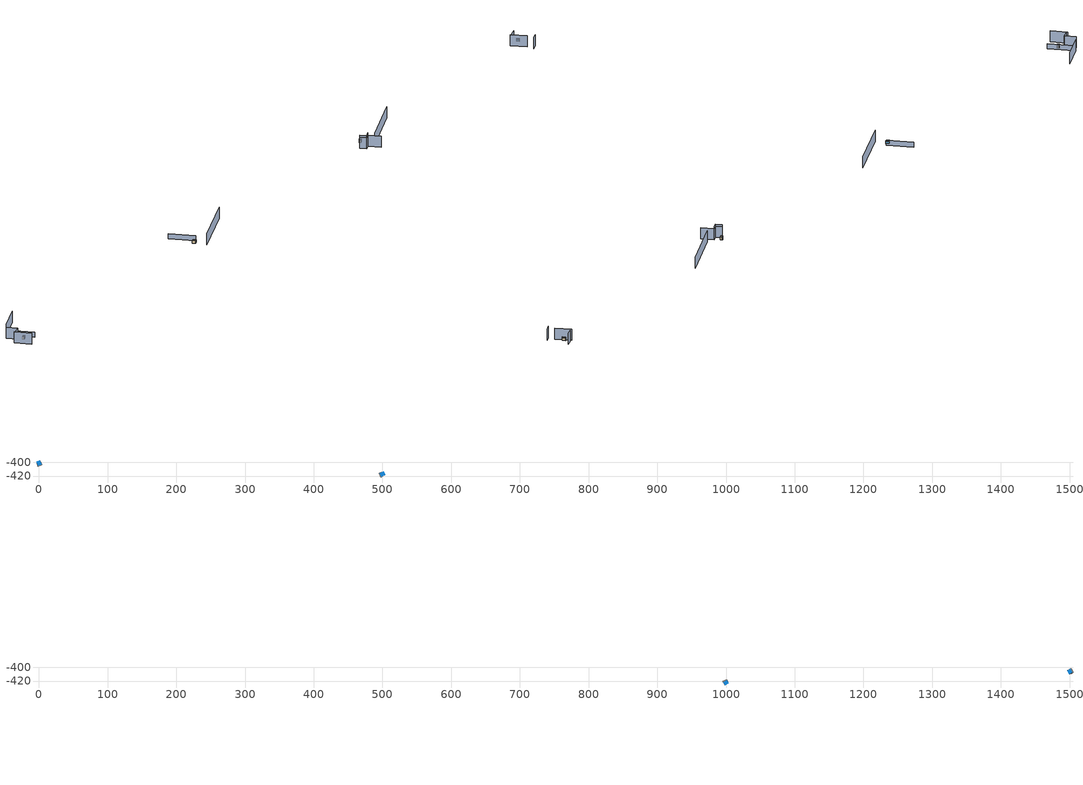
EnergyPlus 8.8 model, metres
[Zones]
0Perim
 floor adiabatic (115mmSandLimeBrick): 2.8,-399.8 4.16,-402.96 -1.35,-405.33 -2.72,-402.17 z0
 wall outside (U0-5): 2.8,-399.8 -2.72,-402.17 z0:4.64
 wall to 0Core (115mmSandLimeBrick): -1.35,-405.33 4.16,-402.96 z0:4.64
 wall adiabatic (115mmSandLimeBrick): -2.72,-402.17 -1.35,-405.33 / 4.16,-402.96 2.8,-399.8 z0:4.64
 window (Single): 2.7,-399.83 -2.62,-402.13 z0.85:3.73
 ceiling adiabatic (115mmSandLimeBrick): 2.8,-399.8 -2.72,-402.17 -2.03,-403.75 3.48,-401.38 z4.64
 roof outside (U0-4): 3.48,-401.38 -2.03,-403.75 -1.35,-405.33 4.16,-402.96 z4.64
0Core
 floor adiabatic (115mmSandLimeBrick): 4.16,-402.96 4.33,-403.36 -1.18,-405.73 -1.35,-405.33 z0
 wall adiabatic (115mmSandLimeBrick): -1.35,-405.33 -1.18,-405.73 4.33,-403.36 4.16,-402.96 z0:4.64
 ceiling adiabatic (115mmSandLimeBrick): 4.16,-402.96 -1.35,-405.33 -1.27,-405.53 4.24,-403.16 z4.64
 roof outside (U0-4): 4.24,-403.16 -1.27,-405.53 -1.18,-405.73 4.33,-403.36 z4.64
1Perim
 floor adiabatic (115mmSandLimeBrick): 501.09,-419.88 497.93,-421.25 495.56,-415.74 498.72,-414.37 z0
 wall outside (U0-5): 501.09,-419.88 498.72,-414.37 z0:4.64
 wall to 1Core (115mmSandLimeBrick): 495.56,-415.74 497.93,-421.25 z0:4.64
 wall adiabatic (115mmSandLimeBrick): 498.72,-414.37 495.56,-415.74 / 497.93,-421.25 501.09,-419.88 z0:4.64
 window (Single): 501.05,-419.79 498.76,-414.46 z0.85:3.73
 ceiling adiabatic (115mmSandLimeBrick): 501.09,-419.88 498.72,-414.37 497.14,-415.05 499.51,-420.57 z4.64
 roof outside (U0-4): 499.51,-420.57 497.14,-415.05 495.56,-415.74 497.93,-421.25 z4.64
1Core
 floor adiabatic (115mmSandLimeBrick): 497.93,-421.25 497.53,-421.42 495.16,-415.91 495.56,-415.74 z0
 wall adiabatic (115mmSandLimeBrick): 495.56,-415.74 495.16,-415.91 497.53,-421.42 497.93,-421.25 z0:4.64
 ceiling adiabatic (115mmSandLimeBrick): 497.93,-421.25 495.56,-415.74 495.36,-415.82 497.73,-421.33 z4.64
 roof outside (U0-4): 497.73,-421.33 495.36,-415.82 495.16,-415.91 497.53,-421.42 z4.64
2Perim
 floor adiabatic (115mmSandLimeBrick): 997.3,-424.05 995.69,-421 1000.99,-418.19 1002.6,-421.24 z4.64
 wall outside (U0-5): 997.3,-424.05 1002.6,-421.24 z4.64:9.28
 wall to 2Core (115mmSandLimeBrick): 1000.99,-418.19 995.69,-421 z4.64:9.28
 wall adiabatic (115mmSandLimeBrick): 1002.6,-421.24 1000.99,-418.19 / 995.69,-421 997.3,-424.05 z4.64:9.28
 window (Single): 997.39,-424 1002.51,-421.28 z5.49:8.37
 ceiling adiabatic (115mmSandLimeBrick): 997.3,-424.05 1002.6,-421.24 1001.8,-419.71 996.5,-422.53 z9.28
 roof outside (U0-4): 996.5,-422.53 1001.8,-419.71 1000.99,-418.19 995.69,-421 z9.28
2Core
 floor adiabatic (115mmSandLimeBrick): 995.69,-421 995.48,-420.62 1000.78,-417.81 1000.99,-418.19 z4.64
 wall adiabatic (115mmSandLimeBrick): 1000.99,-418.19 1000.78,-417.81 995.48,-420.62 995.69,-421 z4.64:9.28
 ceiling adiabatic (115mmSandLimeBrick): 995.69,-421 1000.99,-418.19 1000.89,-418 995.59,-420.81 z9.28
 roof outside (U0-4): 995.59,-420.81 1000.89,-418 1000.78,-417.81 995.48,-420.62 z9.28
3Perim
 floor adiabatic (115mmSandLimeBrick): 1498.68,-403.72 1501.73,-402.1 1504.54,-407.4 1501.49,-409.02 z4.64
 wall outside (U0-5): 1498.68,-403.72 1501.49,-409.02 z4.64:9.28
 wall to 3Core (115mmSandLimeBrick): 1504.54,-407.4 1501.73,-402.1 z4.64:9.28
 wall adiabatic (115mmSandLimeBrick): 1501.49,-409.02 1504.54,-407.4 / 1501.73,-402.1 1498.68,-403.72 z4.64:9.28
 window (Single): 1498.73,-403.8 1501.45,-408.93 z5.49:8.37
 ceiling adiabatic (115mmSandLimeBrick): 1498.68,-403.72 1501.49,-409.02 1503.02,-408.21 1500.21,-402.91 z9.28
 roof outside (U0-4): 1500.21,-402.91 1503.02,-408.21 1504.54,-407.4 1501.73,-402.1 z9.28
3Core
 floor adiabatic (115mmSandLimeBrick): 1501.73,-402.1 1502.11,-401.9 1504.92,-407.2 1504.54,-407.4 z4.64
 wall adiabatic (115mmSandLimeBrick): 1504.54,-407.4 1504.92,-407.2 1502.11,-401.9 1501.73,-402.1 z4.64:9.28
 ceiling adiabatic (115mmSandLimeBrick): 1501.73,-402.1 1504.54,-407.4 1504.73,-407.3 1501.92,-402 z9.28
 roof outside (U0-4): 1501.92,-402 1504.73,-407.3 1504.92,-407.2 1502.11,-401.9 z9.28
shading: -3.05,-371.42 15.9,-415.46 / 487.21,-371.42 506.16,-415.46 z0:9.28; -4.68,-370.14 46.96,-347.92 / -18.7,-399.67 -6.58,-395.85 / -6.58,-395.85 -14.42,-376.49 / -10.84,-426.85 -22.6,-399.52 / 606.97,-395.48 503.8,-439.88 / 1010.26,-456.64 1000.83,-435.05 / 1000.83,-435.05 990.46,-439.92 / 990.46,-439.92 985.62,-428.68 / 1117.42,-395.48 1014.25,-439.88 / 1491.35,-399.67 1503.48,-395.85 / 1499.21,-426.85 1487.45,-399.52 / 1510.17,-435.05 1499.79,-439.92 z0:20.57; 1000.83,-435.05 990.46,-439.92 / 990.46,-439.92 985.62,-428.68 z20.57:24.57
[Site:GroundTemperature:BuildingSurface]
14, 14, 14, 14, 14, 14, 14, 14, 14, 14, 14, 14
[Site:GroundReflectance]
0.2, 0.2, 0.2, 0.2, 0.2, 0.2, 0.2, 0.2, 0.2, 0.2, 0.2, 0.2
[Site:GroundReflectance:SnowModifier]
1, 1
[Building]
Building: North Axis {deg}=0; Terrain=Suburbs; Loads Convergence Tolerance Value=.04; Temperature Convergence Tolerance Value {deltaC}=.4; Solar Distribution=MinimalShadowing; Maximum Number of Warmup Days=25
[Construction]
115mmSandLimeBrick: Plaster_0.005_115mmSandLimeBrick, Sand-Lime Brick_0.08_115mmSandLimeBrick, Plaster_0.08_115mmSandLimeBrick
U0-5: XPS Board_0.01_U0-5, General Concrete_0.2_U0-5
U0-4: XPS Board_0.06_U0-4, General Concrete_0.2_U0-4
Single: Generic Clear Glass 6mm_0.006_Single
[Material] Roughness=Rough; Thermal Absorptance=0.9
Name | Thickness {m} | Conductivity {W/m-K} | Density {kg/m3} | Specific Heat {J/kg-K} | Solar Absorptance | Visible Absorptance
Plaster_0.005_115mmSandLimeBrick | 0.005 | 1 | 2000 | 1130 | 0.6 | 0.6
Sand-Lime Brick_0.08_115mmSandLimeBrick | 0.08 | 0.56 | 1200 | 1000 | 0.6 | 0.6
Plaster_0.08_115mmSandLimeBrick | 0.08 | 1 | 2000 | 1130 | 0.6 | 0.6
XPS Board_0.01_U0-5 | 0.01 | 0.034 | 35 | 1400 | 0.6 | 0.6
General Concrete_0.2_U0-5; General Concrete_0.2_U0-4 | 0.2 | 2 | 2400 | 950 | 0.7 | 0.7
XPS Board_0.06_U0-4 | 0.06 | 0.034 | 35 | 1400 | 0.6 | 0.6
[WindowMaterial:Glazing]
Generic Clear Glass 6mm_0.006_Single: Optical Data Type=SpectralAverage; Window Glass Spectral Data Set=SpectralAverage; Thickness {m}=0.006; Solar Transmittance at Normal Incidence=0.68; Front Side Solar Reflectance at Normal Incidence=0.09; Back Side Solar Reflectance at Normal Incidence=0.1; Visible Transmittance at Normal Incidence=0.81; Front Side Visible Reflectance at Normal Incidence=0.11; Back Side Visible Reflectance at Normal Incidence=0.12; Infrared Transmittance at Normal Incidence=0; Front Side Infrared Hemispherical Emissivity=0.2; Back Side Infrared Hemispherical Emissivity=0.2; Conductivity {W/m-K}=0.9; Dirt Correction Factor for Solar and Visible Transmittance=1
[EnergyManagementSystem:Sensor]
Name | Output:Variable or Output:Meter Index Key | Output:Variable or Output:Meter
OutdoorTemp | Environment | Site Outdoor Air Drybulb Temperature
OutdoorRelHumid | Environment | Site Outdoor Air Relative Humidity
USRNATVENT_0Perim; USRNATVENT_1Perim; USRNATVENT_2Perim; USRNATVENT_3Perim | AllOff | Schedule Value
[Zone] Type=1; Multiplier=1; Zone Inside Convection Algorithm=TARP; Zone Outside Convection Algorithm=DOE-2
Name | Volume {m3} | Floor Area {m2}
0Perim; 1Perim; 2Perim; 3Perim | 95.9776 | 20.6859
0Core; 1Core; 2Core; 3Core | 12.0291 | 2.59263
[People] Number of People Schedule=AllOn; Number of People Calculation Method=People/Area; People per Zone Floor Area {person/m2}=0.5; Fraction Radiant=0.3; Sensible Heat Fraction=AUTOCALCULATE; Carbon Dioxide Generation Rate {m3/s-W}=3.82e-08; Enable ASHRAE 55 Comfort Warnings=No; Mean Radiant Temperature Calculation Type=ZoneAveraged; Clothing Insulation Calculation Method=DynamicClothingModelASHRAE55; Thermal Comfort Model 1 Type=AdaptiveASH55
Name | Zone or ZoneList | Activity Level Schedule | Work Efficiency Schedule | Air Velocity Schedule
People 0Perim | 0Perim | 0PerimPeopleActivity | 0PerimWorkEfficiency | 0PerimAirVelocity
People 0Core | 0Core | 0CorePeopleActivity | 0CoreWorkEfficiency | 0CoreAirVelocity
People 1Perim | 1Perim | 1PerimPeopleActivity | 1PerimWorkEfficiency | 1PerimAirVelocity
People 1Core | 1Core | 1CorePeopleActivity | 1CoreWorkEfficiency | 1CoreAirVelocity
People 2Perim | 2Perim | 2PerimPeopleActivity | 2PerimWorkEfficiency | 2PerimAirVelocity
People 2Core | 2Core | 2CorePeopleActivity | 2CoreWorkEfficiency | 2CoreAirVelocity
People 3Perim | 3Perim | 3PerimPeopleActivity | 3PerimWorkEfficiency | 3PerimAirVelocity
People 3Core | 3Core | 3CorePeopleActivity | 3CoreWorkEfficiency | 3CoreAirVelocity
[ElectricEquipment] Schedule=AllOn; Design Level Calculation Method=Watts/Area; Watts per Zone Floor Area {W/m2}=35; Fraction Latent=0; Fraction Radiant=.2; Fraction Lost=0
Name | Zone or ZoneList
0Perim Equipment 1 | 0Perim
0Core Equipment 1 | 0Core
1Perim Equipment 1 | 1Perim
1Core Equipment 1 | 1Core
2Perim Equipment 1 | 2Perim
2Core Equipment 1 | 2Core
3Perim Equipment 1 | 3Perim
3Core Equipment 1 | 3Core
[Lights] Schedule=AllOn; Design Level Calculation Method=Watts/Area; Watts per Zone Floor Area {W/m2}=15; Return Air Fraction=0; Fraction Radiant=.42; Fraction Visible=.18; Fraction Replaceable=1
Name | Zone or ZoneList
0Perim General lighting | 0Perim
0Core General lighting | 0Core
1Perim General lighting | 1Perim
1Core General lighting | 1Core
2Perim General lighting | 2Perim
2Core General lighting | 2Core
3Perim General lighting | 3Perim
3Core General lighting | 3Core
[ZoneControl:Thermostat]
Name | Zone or ZoneList | Control Type Schedule | Control 1
0Perim Thermostat | 0Perim | 0PerimZoneControlTypeSched | Dual Setpoint - Zone 0Perim
0Core Thermostat | 0Core | 0CoreZoneControlTypeSched | Dual Setpoint - Zone 0Core
1Perim Thermostat | 1Perim | 1PerimZoneControlTypeSched | Dual Setpoint - Zone 1Perim
1Core Thermostat | 1Core | 1CoreZoneControlTypeSched | Dual Setpoint - Zone 1Core
2Perim Thermostat | 2Perim | 2PerimZoneControlTypeSched | Dual Setpoint - Zone 2Perim
2Core Thermostat | 2Core | 2CoreZoneControlTypeSched | Dual Setpoint - Zone 2Core
3Perim Thermostat | 3Perim | 3PerimZoneControlTypeSched | Dual Setpoint - Zone 3Perim
3Core Thermostat | 3Core | 3CoreZoneControlTypeSched | Dual Setpoint - Zone 3Core
[ThermostatSetpoint:DualSetpoint]
Name | Heating Setpoint Temperature Schedule | Cooling Setpoint Temperature Schedule
Dual Setpoint - Zone 0Perim | 0PerimHeating_SP_Sch | 0PerimCooling_SP_Sch
Dual Setpoint - Zone 0Core | 0CoreHeating_SP_Sch | 0CoreCooling_SP_Sch
Dual Setpoint - Zone 1Perim | 1PerimHeating_SP_Sch | 1PerimCooling_SP_Sch
Dual Setpoint - Zone 1Core | 1CoreHeating_SP_Sch | 1CoreCooling_SP_Sch
Dual Setpoint - Zone 2Perim | 2PerimHeating_SP_Sch | 2PerimCooling_SP_Sch
Dual Setpoint - Zone 2Core | 2CoreHeating_SP_Sch | 2CoreCooling_SP_Sch
Dual Setpoint - Zone 3Perim | 3PerimHeating_SP_Sch | 3PerimCooling_SP_Sch
Dual Setpoint - Zone 3Core | 3CoreHeating_SP_Sch | 3CoreCooling_SP_Sch
[Zone equipment]
0Perim: 0Perim Ideal Loads Air
0Core: 0Core Ideal Loads Air
1Perim: 1Perim Ideal Loads Air
1Core: 1Core Ideal Loads Air
2Perim: 2Perim Ideal Loads Air
2Core: 2Core Ideal Loads Air
3Perim: 3Perim Ideal Loads Air
3Core: 3Core Ideal Loads Air
[ZoneHVAC:IdealLoadsAirSystem] Maximum Heating Supply Air Temperature {C}=30; Minimum Cooling Supply Air Temperature {C}=18; Maximum Heating Supply Air Humidity Ratio {kgWater/kgDryAir}=0.01; Minimum Cooling Supply Air Humidity Ratio {kgWater/kgDryAir}=0.008; Heating Limit=NoLimit; Maximum Heating Air Flow Rate {m3/s}=100; Cooling Limit=NoLimit; Maximum Cooling Air Flow Rate {m3/s}=100; Heating Availability Schedule=AllOn; Cooling Availability Schedule=AllOn; Dehumidification Control Type=None; Humidification Control Type=None; Demand Controlled Ventilation Type=OccupancySchedule; Outdoor Air Economizer Type=NoEconomizer; Heat Recovery Type=None; Sensible Heat Recovery Effectiveness=0.7; Latent Heat Recovery Effectiveness=0.65
Name | Design Specification Outdoor Air Object
0Perim Ideal Loads Air | 0PerimMinFreshAir
0Core Ideal Loads Air | 0CoreMinFreshAir
1Perim Ideal Loads Air | 1PerimMinFreshAir
1Core Ideal Loads Air | 1CoreMinFreshAir
2Perim Ideal Loads Air | 2PerimMinFreshAir
2Core Ideal Loads Air | 2CoreMinFreshAir
3Perim Ideal Loads Air | 3PerimMinFreshAir
3Core Ideal Loads Air | 3CoreMinFreshAir
[DesignSpecification:OutdoorAir] Outdoor Air Method=Sum; Outdoor Air Flow per Person {m3/s-person}=0.002; Outdoor Air Flow per Zone Floor Area {m3/s-m2}=0.002; Outdoor Air Schedule=AllOn
0PerimMinFreshAir; 0CoreMinFreshAir; 1PerimMinFreshAir; 1CoreMinFreshAir; 2PerimMinFreshAir; 2CoreMinFreshAir; 3PerimMinFreshAir; 3CoreMinFreshAir
[ZoneVentilation:DesignFlowRate] Schedule=AllOn; Design Flow Rate Calculation Method=AirChanges/Hour; Air Changes per Hour {1/hr}=0; Ventilation Type=NATURAL; Fan Pressure Rise {Pa}=0; Fan Total Efficiency=1; Constant Term Coefficient=1; Temperature Term Coefficient=0; Velocity Term Coefficient=0; Velocity Squared Term Coefficient=0; Minimum Indoor Temperature {C}=18; Delta Temperature {deltaC}=1; Maximum Wind Speed {m/s}=40
Name | Zone or ZoneList
0Perim ScheduledVent | 0Perim
1Perim ScheduledVent | 1Perim
2Perim ScheduledVent | 2Perim
3Perim ScheduledVent | 3Perim
[EnergyManagementSystem:Actuator] Actuated Component Type=Schedule:Constant; Actuated Component Control Type=Schedule Value
Name | Actuated Component Unique
NATVENT_AVAIL_SCHED_ACTUATOR_0Perim | NATVENT_AVAIL_SCHED_0Perim
NATVENT_AVAIL_SCHED_ACTUATOR_1Perim | NATVENT_AVAIL_SCHED_1Perim
NATVENT_AVAIL_SCHED_ACTUATOR_2Perim | NATVENT_AVAIL_SCHED_2Perim
NATVENT_AVAIL_SCHED_ACTUATOR_3Perim | NATVENT_AVAIL_SCHED_3Perim
[EnergyManagementSystem:ProgramCallingManager]
My 0Perim_Setpoint_Schedule_Calculator_Example: BeginTimestepBeforePredictor; 0Perim_ErlEnforceBinary
My 1Perim_Setpoint_Schedule_Calculator_Example: BeginTimestepBeforePredictor; 1Perim_ErlEnforceBinary
My 2Perim_Setpoint_Schedule_Calculator_Example: BeginTimestepBeforePredictor; 2Perim_ErlEnforceBinary
My 3Perim_Setpoint_Schedule_Calculator_Example: BeginTimestepBeforePredictor; 3Perim_ErlEnforceBinary
[EnergyManagementSystem:Program]
0Perim_ErlEnforceBinary: IF (USRNATVENT_0Perim > 0); Set NATVENT_AVAIL_SCHED_ACTUATOR_0Perim = 1; ELSE; Set NATVENT_AVAIL_SCHED_ACTUATOR_0Perim = 0; ENDIF
1Perim_ErlEnforceBinary: IF (USRNATVENT_1Perim > 0); Set NATVENT_AVAIL_SCHED_ACTUATOR_1Perim = 1; ELSE; Set NATVENT_AVAIL_SCHED_ACTUATOR_1Perim = 0; ENDIF
2Perim_ErlEnforceBinary: IF (USRNATVENT_2Perim > 0); Set NATVENT_AVAIL_SCHED_ACTUATOR_2Perim = 1; ELSE; Set NATVENT_AVAIL_SCHED_ACTUATOR_2Perim = 0; ENDIF
3Perim_ErlEnforceBinary: IF (USRNATVENT_3Perim > 0); Set NATVENT_AVAIL_SCHED_ACTUATOR_3Perim = 1; ELSE; Set NATVENT_AVAIL_SCHED_ACTUATOR_3Perim = 0; ENDIF
[ZoneVentilation:WindandStackOpenArea] Opening Effectiveness=0; Effective Angle {deg}=0; Height Difference {m}=0.719961; Discharge Coefficient for Opening=0.6; Minimum Indoor Temperature {C}=24; Maximum Indoor Temperature {C}=100; Delta Temperature {deltaC}=1; Minimum Outdoor Temperature {C}=22; Maximum Outdoor Temperature {C}=26; Maximum Wind Speed {m/s}=40
Name | Zone | Opening Area {m2} | Opening Area Fraction Schedule
0PerimNatVent_Buoy | 0Perim | 13.36248 | NATVENT_AVAIL_SCHED_0Perim
1PerimNatVent_Buoy | 1Perim | 13.36248 | NATVENT_AVAIL_SCHED_1Perim
2PerimNatVent_Buoy | 2Perim | 13.3625 | NATVENT_AVAIL_SCHED_2Perim
3PerimNatVent_Buoy | 3Perim | 13.3625 | NATVENT_AVAIL_SCHED_3Perim
[ZoneInfiltration:DesignFlowRate] Schedule=On; Design Flow Rate Calculation Method=AirChanges/Hour; Air Changes per Hour {1/hr}=2; Constant Term Coefficient=1; Temperature Term Coefficient=0; Velocity Term Coefficient=0; Velocity Squared Term Coefficient=0
Name | Zone or ZoneList
0PerimInfiltration | 0Perim
1PerimInfiltration | 1Perim
2PerimInfiltration | 2Perim
3PerimInfiltration | 3Perim
[WaterUse:Equipment]
Name | Peak Flow Rate {m3/s} | Flow Rate Fraction Schedule | Target Temperature Schedule | Hot Water Supply Temperature Schedule | Cold Water Supply Temperature Schedule
DHW 0Perim | 0 | equipOffice | DHW Supply Temperature 0Perim | DHW Supply Temperature 0Perim | DHW Mains Temperature 0Perim
DHW 0Core | 2.16052e-06 | 60HrWk | DHW Supply Temperature 0Core | DHW Supply Temperature 0Core | DHW Mains Temperature 0Core
DHW 1Perim | 0 | equipOffice | DHW Supply Temperature 1Perim | DHW Supply Temperature 1Perim | DHW Mains Temperature 1Perim
DHW 1Core | 2.16052e-06 | 60HrWk | DHW Supply Temperature 1Core | DHW Supply Temperature 1Core | DHW Mains Temperature 1Core
DHW 2Perim | 0 | equipOffice | DHW Supply Temperature 2Perim | DHW Supply Temperature 2Perim | DHW Mains Temperature 2Perim
DHW 2Core | 2.16052e-06 | 60HrWk | DHW Supply Temperature 2Core | DHW Supply Temperature 2Core | DHW Mains Temperature 2Core
DHW 3Perim | 0 | equipOffice | DHW Supply Temperature 3Perim | DHW Supply Temperature 3Perim | DHW Mains Temperature 3Perim
DHW 3Core | 2.16052e-06 | 60HrWk | DHW Supply Temperature 3Core | DHW Supply Temperature 3Core | DHW Mains Temperature 3Core
[Schedule:Constant]
On: On/Off, 1
0PerimPeopleActivity; 0CorePeopleActivity; 1PerimPeopleActivity; 1CorePeopleActivity; 2PerimPeopleActivity; 2CorePeopleActivity; 3PerimPeopleActivity; 3CorePeopleActivity: Any Number, 125.28
0PerimAirVelocity; 0CoreAirVelocity; 1PerimAirVelocity; 1CoreAirVelocity; 2PerimAirVelocity; 2CoreAirVelocity; 3PerimAirVelocity; 3CoreAirVelocity: Any Number, 0.2
0PerimWorkEfficiency; 0CoreWorkEfficiency; 1PerimWorkEfficiency; 1CoreWorkEfficiency; 2PerimWorkEfficiency; 2CoreWorkEfficiency; 3PerimWorkEfficiency; 3CoreWorkEfficiency: Any Number, 0
0PerimHeating_SP_Sch; 0PerimCooling_SP_Sch; 0CoreHeating_SP_Sch; 0CoreCooling_SP_Sch; 1PerimHeating_SP_Sch; 1PerimCooling_SP_Sch; 1CoreHeating_SP_Sch; 1CoreCooling_SP_Sch; 2PerimHeating_SP_Sch; 2PerimCooling_SP_Sch; 2CoreHeating_SP_Sch; 2CoreCooling_SP_Sch; 3PerimHeating_SP_Sch; 3PerimCooling_SP_Sch; 3CoreHeating_SP_Sch; 3CoreCooling_SP_Sch: Temperature, 24
0PerimZoneControlTypeSched; 0CoreZoneControlTypeSched; 1PerimZoneControlTypeSched; 1CoreZoneControlTypeSched; 2PerimZoneControlTypeSched; 2CoreZoneControlTypeSched; 3PerimZoneControlTypeSched; 3CoreZoneControlTypeSched: Any Number, 4
NATVENT_AVAIL_SCHED_0Perim; NATVENT_AVAIL_SCHED_1Perim; NATVENT_AVAIL_SCHED_2Perim; NATVENT_AVAIL_SCHED_3Perim: Fraction, 1
DHW Supply Temperature 0Perim; DHW Supply Temperature 0Core; DHW Supply Temperature 1Perim; DHW Supply Temperature 1Core; DHW Supply Temperature 2Perim; DHW Supply Temperature 2Core; DHW Supply Temperature 3Perim; DHW Supply Temperature 3Core: Temperature, 65
DHW Mains Temperature 0Perim; DHW Mains Temperature 0Core; DHW Mains Temperature 1Perim; DHW Mains Temperature 1Core; DHW Mains Temperature 2Perim; DHW Mains Temperature 2Core; DHW Mains Temperature 3Perim; DHW Mains Temperature 3Core: Temperature, 10
[Schedule:Year]
AllOn: AllOn, 1, 1, 12, 31
equipOffice: equipOffice, 1, 1, 12, 31
AllOff: AllOff, 1, 1, 12, 31
60HrWk: 60HrWk, 1, 1, 12, 31
[Schedule:Week:Daily]
AllOn: AllOn, AllOn, AllOn, AllOn, AllOn, AllOn, AllOn, AllOn, AllOn, AllOn, AllOn, AllOn
equipOffice: equipOfficeWeekEnd, equipOffice, equipOffice, equipOffice, equipOffice, equipOffice, equipOfficeWeekEnd, equipOfficeWeekEnd, equipOffice, equipOffice, equipOffice, equipOffice
AllOff: AllOff, AllOff, AllOff, AllOff, AllOff, AllOff, AllOff, AllOff, AllOff, AllOff, AllOff, AllOff
60HrWk: 60HrWkDay, 60HrWkDay, 60HrWkDay, 60HrWkDay, 60HrWkDay, 60HrWkDay, 60HrWkDay, 60HrWkDay, 60HrWkDay, 60HrWkDay, 60HrWkDay, 60HrWkDay
[Schedule:Day:Hourly]
AllOn: 1, 1, 1, 1, 1, 1, 1, 1, 1, 1, 1, 1, 1, 1, 1, 1, 1, 1, 1, 1, 1, 1, 1, 1
equipOffice; equipOfficeWeekEnd: 0.1, 0.1, 0.1, 0.1, 0.1, 0.1, 0.1, 0.2, 0.4, 0.6, 0.8, 0.8, 0.4, 0.6, 0.8, 0.8, 0.4, 0.2, 0.1, 0.1, 0.1, 0.1, 0.1, 0.1
AllOff: 0, 0, 0, 0, 0, 0, 0, 0, 0, 0, 0, 0, 0, 0, 0, 0, 0, 0, 0, 0, 0, 0, 0, 0
60HrWkDay: 0.2, 0.2, 0.2, 0.2, 0.2, 0.2, 0.2, 0.4, 0.8, 0.8, 1, 1, 0.8, 1, 1, 1, 0.8, 0.4, 0.2, 0.2, 0.2, 0.2, 0.2, 0.2
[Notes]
----  This file was generated with Archsim v.4.0.2.17
-------------------------ERL SENSORS--------------------------
115mmSandLimeBrick GasType: Partition
